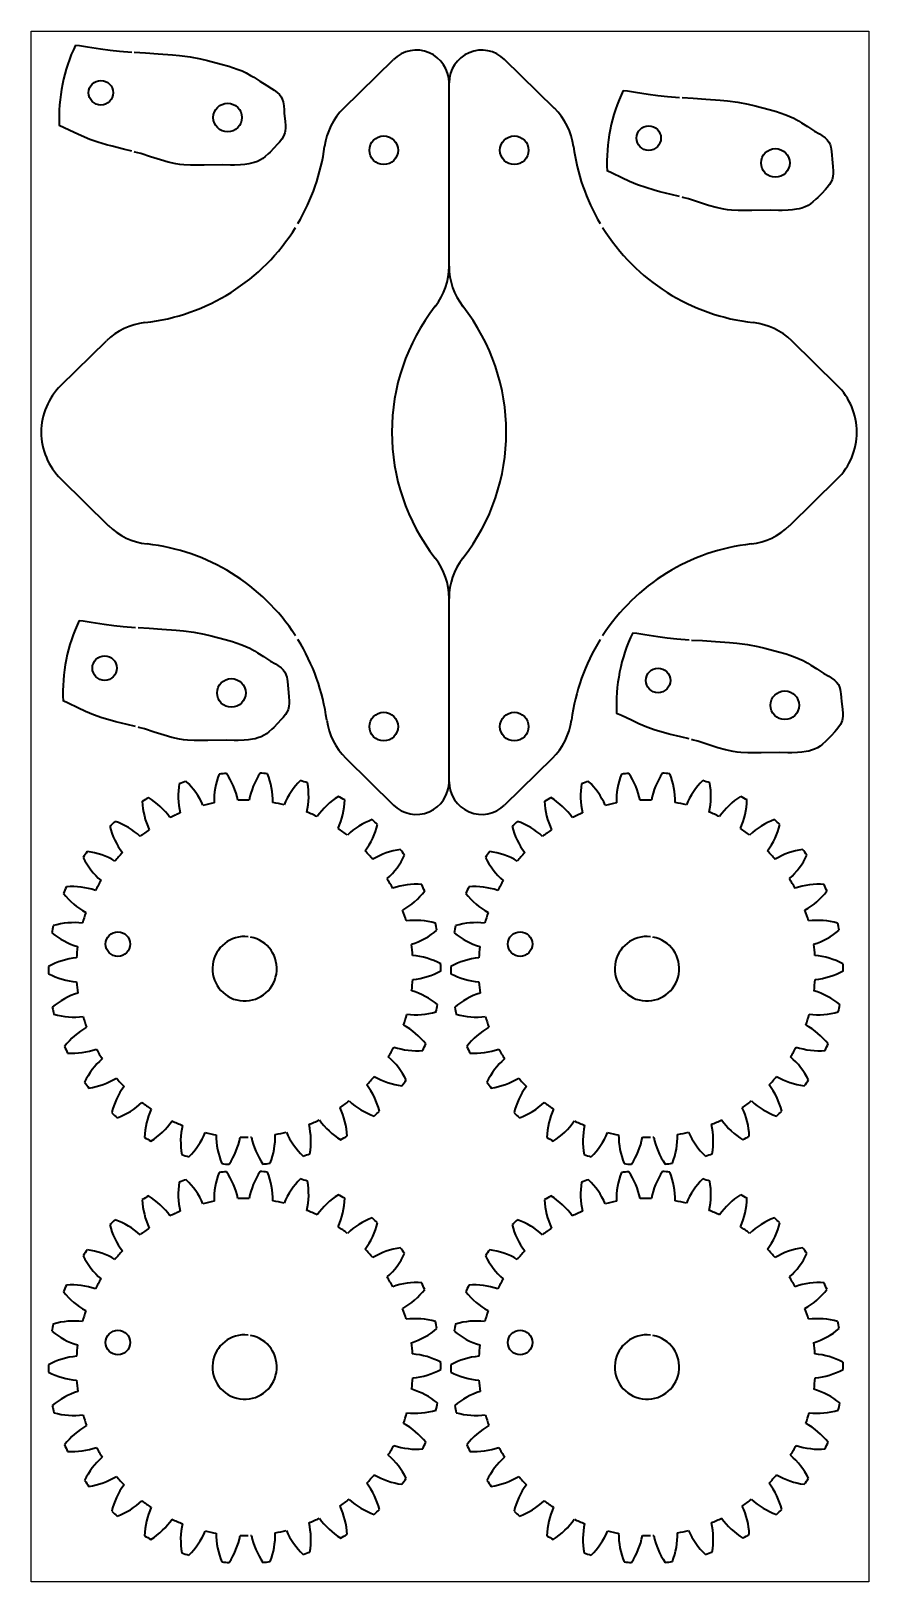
# Model space of a CAD drawing. Extents: x -539 to -18, y 355 to 571.
# Drawn here: x -539 to -436.5, y 355.2 to 544.9 of the extents above; entities that cross this region are included whole.
import ezdxf

# ---------------------------------------------------------------- set-up
doc = ezdxf.new("R2010")
doc.units = 0

msp = doc.modelspace()

# ---------------------------------------------------------------- linework, layer by layer
at = {"color": 7, "lineweight": 35, "ltscale": 0.213482}
for p, q in [((-500.77, 535.47), (-494.67, 541.45)), ((-474.97, 535.47), (-481.07, 541.45))]:
    msp.add_line(p, q, dxfattribs=at)
at = {"color": 7, "lineweight": 35}
for p, q in [((-487.87, 516.18), (-487.87, 538.59)), ((-487.87, 516.18), (-487.87, 538.59)), ((-487.87, 453.11), (-487.87, 475.53))]:
    msp.add_line(p, q, dxfattribs=at)
at = {"color": 7, "lineweight": 35, "ltscale": 0.195004}
for p, q in [((-535.38, 501.57), (-529.81, 507.03)), ((-440.36, 501.57), (-445.94, 507.03))]:
    msp.add_line(p, q, dxfattribs=at)
at = {"color": 7, "lineweight": 35, "ltscale": 0.204382}
for p, q in [((-535.38, 490.14), (-529.54, 484.42)), ((-440.36, 490.14), (-446.2, 484.42)), ((-500.51, 455.97), (-494.67, 450.25)), ((-475.23, 455.97), (-481.07, 450.25))]:
    msp.add_line(p, q, dxfattribs=at)
msp.add_lwpolyline([(-539.03, 355.22), (-539.03, 544.93), (-436.48, 544.93), (-436.48, 355.22)], close=True)
at = {"color": 7, "lineweight": 35}
for points in [[(-533.59, 543.22), (-533.09, 543.16), (-532.1, 543), (-530.53, 542.75), (-529.36, 542.59), (-528.19, 542.47), (-526.69, 542.36)], [(-526.39, 542.34), (-525.04, 542.25), (-523.46, 542.16), (-521.72, 542.03), (-520.85, 541.94), (-519.56, 541.77), (-518.28, 541.53), (-517.43, 541.33), (-515.75, 540.89), (-514.82, 540.62), (-514.36, 540.48), (-513.69, 540.24), (-513.2, 540.04), (-512.72, 539.81), (-512.15, 539.5), (-511.78, 539.27), (-511.04, 538.79), (-510.18, 538.25), (-509.58, 537.89), (-509.29, 537.71), (-508.89, 537.41), (-508.63, 537.16), (-508.42, 536.88), (-508.28, 536.59), (-508.19, 536.26), (-508.14, 536.02), (-508.11, 535.76), (-508.07, 535.3), (-508.03, 534.83), (-507.93, 533.9), (-507.89, 533.34), (-507.89, 533.08), (-507.93, 532.67), (-507.97, 532.47), (-508.03, 532.28), (-508.17, 531.98), (-508.35, 531.7), (-508.64, 531.33), (-508.85, 531.09), (-509.3, 530.62), (-509.77, 530.13), (-510.01, 529.9), (-510.37, 529.57), (-510.66, 529.35), (-510.96, 529.16), (-511.33, 528.98), (-511.72, 528.84), (-512.04, 528.75), (-512.37, 528.68), (-512.88, 528.61), (-513.4, 528.57), (-514.13, 528.54), (-514.61, 528.54), (-515.56, 528.56), (-517.86, 528.54), (-518.96, 528.52), (-519.51, 528.52), (-520.34, 528.57), (-520.82, 528.62), (-521.29, 528.7), (-522.24, 528.9), (-523.17, 529.16), (-524.39, 529.55), (-525.61, 529.94), (-526.31, 530.13), (-526.39, 530.15)], [(-466.55, 537.67), (-466.05, 537.6), (-465.07, 537.45), (-463.49, 537.19), (-462.33, 537.04), (-461.15, 536.92), (-459.65, 536.8)], [(-459.35, 536.78), (-458.01, 536.7), (-456.43, 536.61), (-454.68, 536.48), (-453.81, 536.39), (-452.52, 536.21), (-451.25, 535.97), (-450.4, 535.78), (-448.71, 535.33), (-447.79, 535.07), (-447.33, 534.92), (-446.65, 534.69), (-446.16, 534.48), (-445.68, 534.26), (-445.12, 533.95), (-444.75, 533.72), (-444.01, 533.24), (-443.14, 532.7), (-442.54, 532.34), (-442.25, 532.16), (-441.85, 531.86), (-441.59, 531.61), (-441.39, 531.33), (-441.25, 531.03), (-441.15, 530.71), (-441.11, 530.46), (-441.07, 530.2), (-441.03, 529.74), (-441, 529.27), (-440.9, 528.34), (-440.86, 527.79), (-440.86, 527.52), (-440.9, 527.12), (-440.94, 526.92), (-441, 526.73), (-441.13, 526.43), (-441.31, 526.14), (-441.6, 525.78), (-441.82, 525.54), (-442.27, 525.07), (-442.74, 524.58), (-442.97, 524.35), (-443.34, 524.02), (-443.62, 523.8), (-443.93, 523.6), (-444.29, 523.42), (-444.69, 523.28), (-445.01, 523.2), (-445.34, 523.13), (-445.85, 523.06), (-446.37, 523.02), (-447.09, 522.99), (-447.57, 522.99), (-448.52, 523), (-450.83, 522.99), (-451.93, 522.97), (-452.48, 522.97), (-453.3, 523.02), (-453.78, 523.07), (-454.26, 523.15), (-455.2, 523.35), (-456.13, 523.6), (-457.36, 524), (-458.58, 524.39), (-459.27, 524.58), (-459.35, 524.6)], [(-526.69, 530.23), (-527.71, 530.48), (-529.11, 530.83), (-529.81, 531.01), (-530.84, 531.32), (-531.85, 531.68), (-532.84, 532.09), (-533.75, 532.51), (-534.96, 533.09), (-535.57, 533.36)], [(-459.65, 524.68), (-460.67, 524.93), (-462.08, 525.27), (-462.78, 525.46), (-463.8, 525.77), (-464.81, 526.13), (-465.8, 526.54), (-466.71, 526.96), (-467.92, 527.54), (-468.53, 527.81)], [(-533.13, 472.84), (-532.63, 472.78), (-531.65, 472.62), (-530.07, 472.37), (-528.91, 472.21), (-527.74, 472.09), (-526.23, 471.98)], [(-525.93, 471.96), (-524.59, 471.87), (-523.01, 471.78), (-521.26, 471.65), (-520.39, 471.56), (-519.1, 471.39), (-517.83, 471.15), (-516.98, 470.95), (-515.29, 470.51), (-514.37, 470.24), (-513.91, 470.1), (-513.23, 469.86), (-512.74, 469.66), (-512.26, 469.43), (-511.7, 469.12), (-511.33, 468.89), (-510.59, 468.41), (-509.73, 467.87), (-509.12, 467.51), (-508.83, 467.33), (-508.43, 467.03), (-508.17, 466.78), (-507.97, 466.5), (-507.83, 466.21), (-507.73, 465.88), (-507.69, 465.64), (-507.65, 465.38), (-507.61, 464.92), (-507.58, 464.45), (-507.48, 463.52), (-507.44, 462.96), (-507.44, 462.7), (-507.48, 462.29), (-507.52, 462.1), (-507.58, 461.9), (-507.71, 461.6), (-507.89, 461.32), (-508.18, 460.95), (-508.4, 460.71), (-508.85, 460.24), (-509.32, 459.75), (-509.55, 459.52), (-509.92, 459.19), (-510.2, 458.97), (-510.51, 458.78), (-510.88, 458.6), (-511.27, 458.46), (-511.59, 458.37), (-511.92, 458.3), (-512.43, 458.23), (-512.95, 458.19), (-513.67, 458.16), (-514.15, 458.16), (-515.1, 458.18), (-517.41, 458.16), (-518.51, 458.14), (-519.06, 458.14), (-519.88, 458.19), (-520.36, 458.24), (-520.84, 458.32), (-521.78, 458.52), (-522.72, 458.78), (-523.94, 459.17), (-525.16, 459.56), (-525.85, 459.75), (-525.93, 459.77)], [(-465.4, 471.33), (-464.9, 471.27), (-463.91, 471.11), (-462.34, 470.85), (-461.17, 470.7), (-460, 470.58), (-458.5, 470.46)], [(-458.2, 470.44), (-456.85, 470.36), (-455.27, 470.27), (-453.53, 470.14), (-452.66, 470.05), (-451.36, 469.88), (-450.09, 469.63), (-449.24, 469.44), (-447.56, 469), (-446.63, 468.73), (-446.17, 468.59), (-445.5, 468.35), (-445.01, 468.15), (-444.53, 467.92), (-443.96, 467.61), (-443.59, 467.38), (-442.85, 466.9), (-441.99, 466.36), (-441.39, 466), (-441.1, 465.82), (-440.69, 465.52), (-440.44, 465.27), (-440.23, 464.99), (-440.09, 464.69), (-440, 464.37), (-439.95, 464.12), (-439.92, 463.86), (-439.88, 463.4), (-439.84, 462.93), (-439.74, 462), (-439.7, 461.45), (-439.7, 461.18), (-439.74, 460.78), (-439.78, 460.58), (-439.84, 460.39), (-439.98, 460.09), (-440.16, 459.8), (-440.45, 459.44), (-440.66, 459.2), (-441.11, 458.73), (-441.58, 458.24), (-441.82, 458.01), (-442.18, 457.68), (-442.47, 457.46), (-442.77, 457.26), (-443.14, 457.09), (-443.53, 456.95), (-443.85, 456.86), (-444.18, 456.79), (-444.69, 456.72), (-445.21, 456.68), (-445.94, 456.65), (-446.42, 456.65), (-447.37, 456.66), (-449.67, 456.65), (-450.77, 456.63), (-451.32, 456.63), (-452.15, 456.68), (-452.62, 456.73), (-453.1, 456.81), (-454.05, 457.01), (-454.98, 457.26), (-456.2, 457.66), (-457.42, 458.05), (-458.11, 458.24), (-458.2, 458.26)], [(-526.23, 459.85), (-527.25, 460.1), (-528.66, 460.45), (-529.36, 460.63), (-530.38, 460.94), (-531.39, 461.3), (-532.38, 461.71), (-533.29, 462.13), (-534.5, 462.71), (-535.11, 462.98)], [(-458.5, 458.34), (-459.52, 458.59), (-460.92, 458.94), (-461.62, 459.12), (-462.65, 459.43), (-463.66, 459.79), (-464.65, 460.2), (-465.56, 460.62), (-466.77, 461.2), (-467.38, 461.47)]]:
    msp.add_lwpolyline(points, dxfattribs=at)
for centre, radius in [((-530.48, 537.38), 1.5), ((-514.97, 534.35), 1.75), ((-463.44, 531.83), 1.5), ((-495.86, 530.35), 1.75), ((-479.89, 530.35), 1.75), ((-447.93, 528.8), 1.75), ((-530.02, 467), 1.5), ((-462.29, 465.49), 1.5), ((-514.51, 463.97), 1.75), ((-446.78, 462.46), 1.75), ((-495.86, 459.85), 1.75), ((-479.89, 459.85), 1.75), ((-528.4, 433.24), 1.5), ((-479.17, 433.24), 1.5), ((-528.4, 384.51), 1.5), ((-479.17, 384.51), 1.5)]:
    msp.add_circle(centre, radius, dxfattribs=at)
for centre, radius, start, end in [((-514.97, 534.35), 20.62, 154.5228, 182.7599), ((-491.87, 538.59), 4, 360, 134.4066), ((-483.87, 538.59), 4, 45.5934, 180), ((-447.93, 528.8), 20.62, 154.5228, 182.7599), ((-495.17, 529.76), 8, 134.4066, 172.4189), ((-480.57, 529.76), 8, 7.5811, 45.5934), ((-527.88, 534.11), 25, 329.4018, 352.4189), ((-447.86, 534.11), 25, 187.5811, 210.5982), ((-527.88, 534.11), 25, 276.3943, 328.0768), ((-447.86, 534.11), 25, 211.9232, 263.6057), ((-495.87, 516.18), 8, 321.9877, 360), ((-479.87, 516.18), 8, 180, 218.0123), ((-469.87, 495.86), 25, 141.9877, 218.0123), ((-505.87, 495.86), 25, 321.9877, 38.0123), ((-524.21, 501.31), 8, 96.3943, 134.4066), ((-451.53, 501.31), 8, 45.5934, 83.6057), ((-529.78, 495.86), 8, 134.4066, 225.5828), ((-445.96, 495.86), 8, 314.4172, 45.5934), ((-523.94, 490.14), 8, 225.5828, 263.5951), ((-451.8, 490.14), 8, 276.4049, 314.4172), ((-527.62, 457.34), 25, 33.0365, 83.5951), ((-448.12, 457.34), 25, 96.4049, 146.9635), ((-495.87, 475.53), 8, 360, 38.0123), ((-479.87, 475.53), 8, 141.9877, 180), ((-514.51, 463.97), 20.62, 154.5228, 182.7599), ((-527.62, 457.34), 25, 7.5705, 31.7531), ((-448.12, 457.34), 25, 148.2469, 172.4295), ((-446.78, 462.46), 20.62, 154.5228, 182.7599), ((-494.91, 461.69), 8, 187.5705, 225.5828), ((-480.83, 461.69), 8, 314.4172, 352.4295), ((-507.63, 450.71), 9, 158.3756, 181.2693), ((-512.89, 430.23), 24, 95.3246, 97.4563), ((-522.54, 449.04), 9, 11.5116, 34.4053), ((-503.49, 449.17), 9, 146.3756, 169.2693), ((-512.89, 430.23), 24, 83.3246, 85.4563), ((-518.42, 450.64), 9, 359.5116, 22.4053), ((-458.4, 450.71), 9, 158.3756, 181.2693), ((-463.65, 430.23), 24, 95.3246, 97.4563), ((-473.31, 449.04), 9, 11.5116, 34.4053), ((-454.26, 449.17), 9, 146.3756, 169.2693), ((-463.65, 430.23), 24, 83.3246, 85.4563), ((-469.19, 450.64), 9, 359.5116, 22.4053), ((-512.01, 451.36), 9, 170.3756, 193.2693), ((-512.89, 430.23), 24, 107.3246, 109.4563), ((-526.24, 446.63), 9, 23.5116, 46.4053), ((-499.76, 446.81), 9, 134.3756, 157.2693), ((-512.89, 430.23), 24, 71.3246, 73.4563), ((-514.05, 451.34), 9, 347.5116, 10.4053), ((-491.87, 453.11), 4, 225.5828, 360), ((-483.87, 453.11), 4, 180, 314.4172), ((-462.78, 451.36), 9, 170.3756, 193.2693), ((-463.65, 430.23), 24, 107.3246, 109.4563), ((-477.01, 446.63), 9, 23.5116, 46.4053), ((-450.53, 446.81), 9, 134.3756, 157.2693), ((-463.65, 430.23), 24, 71.3246, 73.4563), ((-464.82, 451.34), 9, 347.5116, 10.4053), ((-512.89, 430.23), 24, 119.3246, 121.4563), ((-516.42, 451.08), 9, 182.3756, 205.2693), ((-529.36, 443.49), 9, 35.5116, 58.4053), ((-512.89, 430.23), 20.62, 100.4641, 104.3168), ((-512.89, 430.23), 20.62, 88.4641, 92.3168), ((-512.89, 430.23), 20.62, 76.4641, 80.3168), ((-496.6, 443.71), 9, 122.3756, 145.2693), ((-509.64, 451.13), 9, 335.5116, 358.4053), ((-512.89, 430.23), 24, 59.3246, 61.4563), ((-463.65, 430.23), 24, 119.3246, 121.4563), ((-467.19, 451.08), 9, 182.3756, 205.2693), ((-480.12, 443.49), 9, 35.5116, 58.4053), ((-463.65, 430.23), 20.62, 100.4641, 104.3168), ((-463.65, 430.23), 20.62, 88.4641, 92.3168), ((-463.65, 430.23), 20.62, 76.4641, 80.3168), ((-447.37, 443.71), 9, 122.3756, 145.2693), ((-460.41, 451.13), 9, 335.5116, 358.4053), ((-463.65, 430.23), 24, 59.3246, 61.4563), ((-512.89, 430.23), 24, 131.3246, 133.4563), ((-531.75, 439.78), 9, 47.5116, 70.4053), ((-512.89, 430.23), 20.62, 112.4641, 116.3168), ((-512.89, 430.23), 20.62, 64.4641, 68.3168), ((-494.15, 440.03), 9, 110.3756, 133.2693), ((-505.37, 449.99), 9, 323.5116, 346.4053), ((-512.89, 430.23), 24, 47.3246, 49.4563), ((-463.65, 430.23), 24, 131.3246, 133.4563), ((-482.52, 439.78), 9, 47.5116, 70.4053), ((-463.65, 430.23), 20.62, 112.4641, 116.3168), ((-463.65, 430.23), 20.62, 64.4641, 68.3168), ((-444.92, 440.03), 9, 110.3756, 133.2693), ((-456.13, 449.99), 9, 323.5116, 346.4053), ((-463.65, 430.23), 24, 47.3246, 49.4563), ((-520.68, 449.89), 9, 194.3756, 217.2693), ((-512.89, 430.23), 20.62, 124.4641, 128.3168), ((-512.89, 430.23), 20.62, 52.4641, 56.3168), ((-471.44, 449.89), 9, 194.3756, 217.2693), ((-463.65, 430.23), 20.62, 124.4641, 128.3168), ((-463.65, 430.23), 20.62, 52.4641, 56.3168), ((-512.89, 430.23), 24, 143.3246, 145.4563), ((-533.32, 435.65), 9, 59.5116, 82.4053), ((-512.89, 430.23), 20.62, 136.4641, 140.3168), ((-512.89, 430.23), 20.62, 40.4641, 44.3168), ((-492.52, 435.92), 9, 98.3756, 121.2693), ((-501.42, 448), 9, 311.5116, 334.4053), ((-512.89, 430.23), 24, 35.3246, 37.4563), ((-463.65, 430.23), 24, 143.3246, 145.4563), ((-484.09, 435.65), 9, 59.5116, 82.4053), ((-463.65, 430.23), 20.62, 136.4641, 140.3168), ((-463.65, 430.23), 20.62, 40.4641, 44.3168), ((-443.29, 435.92), 9, 98.3756, 121.2693), ((-452.19, 448), 9, 311.5116, 334.4053), ((-463.65, 430.23), 24, 35.3246, 37.4563), ((-524.59, 447.84), 9, 206.3756, 229.2693), ((-475.36, 447.84), 9, 206.3756, 229.2693), ((-512.89, 430.23), 24, 155.3246, 157.4563), ((-534, 431.28), 9, 71.5116, 94.4053), ((-512.89, 430.23), 20.62, 148.4641, 152.3168), ((-512.89, 430.23), 20.62, 28.4641, 32.3168), ((-491.79, 431.57), 9, 86.3756, 109.2693), ((-512.89, 430.23), 24, 23.3246, 25.4563), ((-463.65, 430.23), 24, 155.3246, 157.4563), ((-484.77, 431.28), 9, 71.5116, 94.4053), ((-463.65, 430.23), 20.62, 148.4641, 152.3168), ((-463.65, 430.23), 20.62, 28.4641, 32.3168), ((-442.55, 431.57), 9, 86.3756, 109.2693), ((-463.65, 430.23), 24, 23.3246, 25.4563), ((-528, 445.02), 9, 218.3756, 241.2693), ((-497.98, 445.23), 9, 299.5116, 322.4053), ((-478.76, 445.02), 9, 218.3756, 241.2693), ((-448.75, 445.23), 9, 299.5116, 322.4053), ((-512.89, 430.23), 20.62, 160.4641, 164.3168), ((-512.89, 430.23), 20.62, 16.4641, 20.3168), ((-463.65, 430.23), 20.62, 160.4641, 164.3168), ((-463.65, 430.23), 20.62, 16.4641, 20.3168), ((-512.89, 430.23), 24, 167.3246, 169.4563), ((-530.74, 441.56), 9, 230.3756, 253.2693), ((-533.76, 426.87), 9, 83.5116, 106.4053), ((-491.97, 427.15), 9, 74.3756, 97.2693), ((-495.19, 441.8), 9, 287.5116, 310.4053), ((-512.89, 430.23), 24, 11.3246, 13.4563), ((-463.65, 430.23), 24, 167.3246, 169.4563), ((-481.51, 441.56), 9, 230.3756, 253.2693), ((-484.53, 426.87), 9, 83.5116, 106.4053), ((-442.74, 427.15), 9, 74.3756, 97.2693), ((-445.96, 441.8), 9, 287.5116, 310.4053), ((-463.65, 430.23), 24, 11.3246, 13.4563), ((-512.89, 430.23), 20.62, 172.4641, 176.3168), ((-512.89, 430.23), 3.94, 83.7385, 79.3267), ((-512.89, 430.23), 20.62, 4.4641, 8.3168), ((-463.65, 430.23), 20.62, 172.4641, 176.3168), ((-463.65, 430.23), 3.94, 83.7385, 79.3267), ((-463.65, 430.23), 20.62, 4.4641, 8.3168), ((-532.6, 422.6), 9, 95.5116, 118.4053), ((-493.07, 422.87), 9, 62.3756, 85.2693), ((-512.89, 430.23), 24, 359.3246, 1.4563), ((-483.37, 422.6), 9, 95.5116, 118.4053), ((-443.84, 422.87), 9, 62.3756, 85.2693), ((-463.65, 430.23), 24, 359.3246, 1.4563), ((-512.89, 430.23), 24, 179.3246, 181.4563), ((-532.71, 437.6), 9, 242.3756, 265.2693), ((-512.89, 430.23), 20.62, 352.4641, 356.3168), ((-493.17, 437.87), 9, 275.5116, 298.4053), ((-463.65, 430.23), 24, 179.3246, 181.4563), ((-483.47, 437.6), 9, 242.3756, 265.2693), ((-463.65, 430.23), 20.62, 352.4641, 356.3168), ((-443.94, 437.87), 9, 275.5116, 298.4053), ((-530.59, 418.67), 9, 107.5116, 130.4053), ((-512.89, 430.23), 20.62, 184.4641, 188.3168), ((-495.03, 418.91), 9, 50.3756, 73.2693), ((-481.35, 418.67), 9, 107.5116, 130.4053), ((-463.65, 430.23), 20.62, 184.4641, 188.3168), ((-445.8, 418.91), 9, 50.3756, 73.2693), ((-512.89, 430.23), 24, 191.3246, 193.4563), ((-492.01, 433.6), 9, 263.5116, 286.4053), ((-512.89, 430.23), 24, 347.3246, 349.4563), ((-463.65, 430.23), 24, 191.3246, 193.4563), ((-442.78, 433.6), 9, 263.5116, 286.4053), ((-463.65, 430.23), 24, 347.3246, 349.4563), ((-533.8, 433.32), 9, 254.3756, 277.2693), ((-527.79, 415.24), 9, 119.5116, 142.4053), ((-512.89, 430.23), 20.62, 196.4641, 200.3168), ((-512.89, 430.23), 20.62, 340.4641, 344.3168), ((-497.78, 415.44), 9, 38.3756, 61.2693), ((-484.57, 433.32), 9, 254.3756, 277.2693), ((-478.56, 415.24), 9, 119.5116, 142.4053), ((-463.65, 430.23), 20.62, 196.4641, 200.3168), ((-463.65, 430.23), 20.62, 340.4641, 344.3168), ((-448.54, 415.44), 9, 38.3756, 61.2693), ((-512.89, 430.23), 24, 203.3246, 205.4563), ((-533.99, 428.9), 9, 266.3756, 289.2693), ((-512.89, 430.23), 20.62, 208.4641, 212.3168), ((-512.89, 430.23), 20.62, 328.4641, 332.3168), ((-501.18, 412.63), 9, 26.3756, 49.2693), ((-491.77, 429.19), 9, 251.5116, 274.4053), ((-512.89, 430.23), 24, 335.3246, 337.4564), ((-463.65, 430.23), 24, 203.3246, 205.4563), ((-484.76, 428.9), 9, 266.3756, 289.2693), ((-463.65, 430.23), 20.62, 208.4641, 212.3168), ((-463.65, 430.23), 20.62, 328.4641, 332.3168), ((-451.95, 412.63), 9, 26.3756, 49.2693), ((-442.54, 429.19), 9, 251.5116, 274.4053), ((-463.65, 430.23), 24, 335.3246, 337.4564), ((-524.35, 412.47), 9, 131.5116, 154.4053), ((-475.12, 412.47), 9, 131.5116, 154.4053), ((-512.89, 430.23), 24, 215.3246, 217.4563), ((-533.25, 424.54), 9, 278.3756, 301.2693), ((-520.41, 410.47), 9, 143.5116, 166.4053), ((-512.89, 430.23), 20.62, 220.4641, 224.3168), ((-512.89, 430.23), 20.62, 316.4641, 320.3168), ((-505.1, 410.58), 9, 14.3756, 37.2693), ((-492.45, 424.82), 9, 239.5116, 262.4053), ((-512.89, 430.23), 24, 323.3246, 325.4564), ((-463.65, 430.23), 24, 215.3246, 217.4563), ((-484.02, 424.54), 9, 278.3756, 301.2693), ((-471.17, 410.47), 9, 143.5116, 166.4053), ((-463.65, 430.23), 20.62, 220.4641, 224.3168), ((-463.65, 430.23), 20.62, 316.4641, 320.3168), ((-455.87, 410.58), 9, 14.3756, 37.2693), ((-443.22, 424.82), 9, 239.5116, 262.4053), ((-463.65, 430.23), 24, 323.3246, 325.4564), ((-531.62, 420.43), 9, 290.3756, 313.2693), ((-512.89, 430.23), 20.62, 232.4641, 236.3168), ((-512.89, 430.23), 20.62, 304.4641, 308.3168), ((-494.02, 420.69), 9, 227.5116, 250.4053), ((-482.39, 420.43), 9, 290.3756, 313.2693), ((-463.65, 430.23), 20.62, 232.4641, 236.3168), ((-463.65, 430.23), 20.62, 304.4641, 308.3168), ((-444.79, 420.69), 9, 227.5116, 250.4053), ((-512.89, 430.23), 24, 227.3246, 229.4563), ((-516.13, 409.34), 9, 155.5116, 178.4053), ((-512.89, 430.23), 20.62, 292.4641, 296.3168), ((-496.42, 416.97), 9, 215.5116, 238.4053), ((-509.35, 409.39), 9, 2.3756, 25.2693), ((-512.89, 430.23), 24, 311.3246, 313.4564), ((-463.65, 430.23), 24, 227.3246, 229.4563), ((-466.9, 409.34), 9, 155.5116, 178.4053), ((-463.65, 430.23), 20.62, 292.4641, 296.3168), ((-447.19, 416.97), 9, 215.5116, 238.4053), ((-460.12, 409.39), 9, 2.3756, 25.2693), ((-463.65, 430.23), 24, 311.3246, 313.4564), ((-529.17, 416.75), 9, 302.3756, 325.2693), ((-512.89, 430.23), 20.62, 244.4641, 248.3168), ((-511.72, 409.12), 9, 167.5116, 190.4053), ((-526.01, 413.66), 9, 314.3756, 337.2693), ((-512.89, 430.23), 20.62, 256.4641, 260.3168), ((-507.36, 409.83), 9, 179.5116, 202.4053), ((-518.14, 409.75), 9, 338.3756, 1.2693), ((-512.89, 430.23), 20.62, 280.4641, 284.3168), ((-499.53, 413.84), 9, 203.5116, 226.4053), ((-513.77, 409.11), 9, 350.3756, 13.2693), ((-479.94, 416.75), 9, 302.3756, 325.2693), ((-463.65, 430.23), 20.62, 244.4641, 248.3168), ((-462.49, 409.12), 9, 167.5116, 190.4053), ((-476.78, 413.66), 9, 314.3756, 337.2693), ((-463.65, 430.23), 20.62, 256.4641, 260.3168), ((-458.12, 409.83), 9, 179.5116, 202.4053), ((-468.91, 409.75), 9, 338.3756, 1.2693), ((-463.65, 430.23), 20.62, 280.4641, 284.3168), ((-450.3, 413.84), 9, 203.5116, 226.4053), ((-464.53, 409.11), 9, 350.3756, 13.2693), ((-512.89, 430.23), 24, 239.3246, 241.4563), ((-522.28, 411.29), 9, 326.3756, 349.2693), ((-512.89, 430.23), 20.62, 268.4641, 271.1939), ((-512.89, 430.23), 20.62, 272.0277, 272.3168), ((-503.23, 411.42), 9, 191.5116, 214.4053), ((-512.89, 430.23), 24, 299.3246, 301.4563), ((-463.65, 430.23), 24, 239.3246, 241.4563), ((-473.05, 411.29), 9, 326.3756, 349.2693), ((-463.65, 430.23), 20.62, 268.4641, 271.1939), ((-463.65, 430.23), 20.62, 272.0277, 272.3168), ((-454, 411.42), 9, 191.5116, 214.4053), ((-463.65, 430.23), 24, 299.3246, 301.4563), ((-512.89, 430.23), 24, 251.3246, 253.4563), ((-512.89, 430.23), 24, 263.3246, 265.4563), ((-512.89, 430.23), 24, 275.3246, 277.4563), ((-512.89, 430.23), 24, 287.3246, 289.4563), ((-463.65, 430.23), 24, 251.3246, 253.4563), ((-463.65, 430.23), 24, 263.3246, 265.4563), ((-463.65, 430.23), 24, 275.3246, 277.4563), ((-463.65, 430.23), 24, 287.3246, 289.4563), ((-512.01, 402.63), 9, 170.3756, 193.2693), ((-512.89, 381.51), 24, 107.3246, 109.4563), ((-526.24, 397.9), 9, 23.5116, 46.4053), ((-507.63, 401.99), 9, 158.3756, 181.2693), ((-512.89, 381.51), 24, 95.3246, 97.4563), ((-522.54, 400.32), 9, 11.5116, 34.4053), ((-503.49, 400.45), 9, 146.3756, 169.2693), ((-512.89, 381.51), 24, 83.3246, 85.4563), ((-518.42, 401.91), 9, 359.5116, 22.4053), ((-499.76, 398.08), 9, 134.3756, 157.2693), ((-512.89, 381.51), 24, 71.3246, 73.4563), ((-514.05, 402.62), 9, 347.5116, 10.4053), ((-462.78, 402.63), 9, 170.3756, 193.2693), ((-463.65, 381.51), 24, 107.3246, 109.4563), ((-477.01, 397.9), 9, 23.5116, 46.4053), ((-458.4, 401.99), 9, 158.3756, 181.2693), ((-463.65, 381.51), 24, 95.3246, 97.4563), ((-473.31, 400.32), 9, 11.5116, 34.4053), ((-454.26, 400.45), 9, 146.3756, 169.2693), ((-463.65, 381.51), 24, 83.3246, 85.4563), ((-469.19, 401.91), 9, 359.5116, 22.4053), ((-450.53, 398.08), 9, 134.3756, 157.2693), ((-463.65, 381.51), 24, 71.3246, 73.4563), ((-464.82, 402.62), 9, 347.5116, 10.4053), ((-512.89, 381.51), 24, 119.3246, 121.4563), ((-529.36, 394.77), 9, 35.5116, 58.4053), ((-496.6, 394.99), 9, 122.3756, 145.2693), ((-512.89, 381.51), 24, 59.3246, 61.4563), ((-463.65, 381.51), 24, 119.3246, 121.4563), ((-480.12, 394.77), 9, 35.5116, 58.4053), ((-447.37, 394.99), 9, 122.3756, 145.2693), ((-463.65, 381.51), 24, 59.3246, 61.4563), ((-516.42, 402.35), 9, 182.3756, 205.2693), ((-512.89, 381.51), 20.62, 112.4641, 116.3168), ((-512.89, 381.51), 20.62, 100.4641, 104.3168), ((-512.89, 381.51), 20.62, 88.4641, 92.3168), ((-512.89, 381.51), 20.62, 76.4641, 80.3168), ((-512.89, 381.51), 20.62, 64.4641, 68.3168), ((-509.64, 402.4), 9, 335.5116, 358.4053), ((-467.19, 402.35), 9, 182.3756, 205.2693), ((-463.65, 381.51), 20.62, 112.4641, 116.3168), ((-463.65, 381.51), 20.62, 100.4641, 104.3168), ((-463.65, 381.51), 20.62, 88.4641, 92.3168), ((-463.65, 381.51), 20.62, 76.4641, 80.3168), ((-463.65, 381.51), 20.62, 64.4641, 68.3168), ((-460.41, 402.4), 9, 335.5116, 358.4053), ((-512.89, 381.51), 24, 131.3246, 133.4563), ((-520.68, 401.16), 9, 194.3756, 217.2693), ((-531.75, 391.05), 9, 47.5116, 70.4053), ((-512.89, 381.51), 20.62, 124.4641, 128.3168), ((-512.89, 381.51), 20.62, 52.4641, 56.3168), ((-494.15, 391.31), 9, 110.3756, 133.2693), ((-505.37, 401.27), 9, 323.5116, 346.4053), ((-512.89, 381.51), 24, 47.3246, 49.4563), ((-463.65, 381.51), 24, 131.3246, 133.4563), ((-471.44, 401.16), 9, 194.3756, 217.2693), ((-482.52, 391.05), 9, 47.5116, 70.4053), ((-463.65, 381.51), 20.62, 124.4641, 128.3168), ((-463.65, 381.51), 20.62, 52.4641, 56.3168), ((-444.92, 391.31), 9, 110.3756, 133.2693), ((-456.13, 401.27), 9, 323.5116, 346.4053), ((-463.65, 381.51), 24, 47.3246, 49.4563), ((-512.89, 381.51), 24, 143.3246, 145.4563), ((-524.59, 399.11), 9, 206.3756, 229.2693), ((-533.32, 386.92), 9, 59.5116, 82.4053), ((-512.89, 381.51), 20.62, 136.4641, 140.3168), ((-512.89, 381.51), 20.62, 40.4641, 44.3168), ((-492.52, 387.2), 9, 98.3756, 121.2693), ((-501.42, 399.27), 9, 311.5116, 334.4053), ((-512.89, 381.51), 24, 35.3246, 37.4563), ((-463.65, 381.51), 24, 143.3246, 145.4563), ((-475.36, 399.11), 9, 206.3756, 229.2693), ((-484.09, 386.92), 9, 59.5116, 82.4053), ((-463.65, 381.51), 20.62, 136.4641, 140.3168), ((-463.65, 381.51), 20.62, 40.4641, 44.3168), ((-443.29, 387.2), 9, 98.3756, 121.2693), ((-452.19, 399.27), 9, 311.5116, 334.4053), ((-463.65, 381.51), 24, 35.3246, 37.4563), ((-512.89, 381.51), 24, 155.3246, 157.4563), ((-534, 382.55), 9, 71.5116, 94.4053), ((-512.89, 381.51), 20.62, 148.4641, 152.3168), ((-512.89, 381.51), 20.62, 28.4641, 32.3168), ((-491.79, 382.84), 9, 86.3756, 109.2693), ((-497.98, 396.5), 9, 299.5116, 322.4053), ((-512.89, 381.51), 24, 23.3246, 25.4563), ((-463.65, 381.51), 24, 155.3246, 157.4563), ((-484.77, 382.55), 9, 71.5116, 94.4053), ((-463.65, 381.51), 20.62, 148.4641, 152.3168), ((-463.65, 381.51), 20.62, 28.4641, 32.3168), ((-442.55, 382.84), 9, 86.3756, 109.2693), ((-448.75, 396.5), 9, 299.5116, 322.4053), ((-463.65, 381.51), 24, 23.3246, 25.4563), ((-528, 396.3), 9, 218.3756, 241.2693), ((-478.76, 396.3), 9, 218.3756, 241.2693), ((-533.76, 378.14), 9, 83.5116, 106.4053), ((-512.89, 381.51), 20.62, 160.4641, 164.3168), ((-512.89, 381.51), 20.62, 16.4641, 20.3168), ((-491.97, 378.42), 9, 74.3756, 97.2693), ((-512.89, 381.51), 24, 11.3246, 13.4563), ((-484.53, 378.14), 9, 83.5116, 106.4053), ((-463.65, 381.51), 20.62, 160.4641, 164.3168), ((-463.65, 381.51), 20.62, 16.4641, 20.3168), ((-442.74, 378.42), 9, 74.3756, 97.2693), ((-463.65, 381.51), 24, 11.3246, 13.4563), ((-512.89, 381.51), 24, 167.3246, 169.4563), ((-530.74, 392.83), 9, 230.3756, 253.2693), ((-512.89, 381.51), 3.94, 83.7385, 79.3267), ((-495.19, 393.07), 9, 287.5116, 310.4053), ((-463.65, 381.51), 24, 167.3246, 169.4563), ((-481.51, 392.83), 9, 230.3756, 253.2693), ((-463.65, 381.51), 3.94, 83.7385, 79.3267), ((-445.96, 393.07), 9, 287.5116, 310.4053), ((-512.89, 381.51), 20.62, 172.4641, 176.3168), ((-512.89, 381.51), 20.62, 4.4641, 8.3168), ((-463.65, 381.51), 20.62, 172.4641, 176.3168), ((-463.65, 381.51), 20.62, 4.4641, 8.3168), ((-512.89, 381.51), 24, 179.3246, 181.4563), ((-532.6, 373.87), 9, 95.5116, 118.4053), ((-493.07, 374.14), 9, 62.3756, 85.2693), ((-512.89, 381.51), 24, 359.3246, 1.4563), ((-483.37, 373.87), 9, 95.5116, 118.4053), ((-463.65, 381.51), 24, 179.3246, 181.4563), ((-443.84, 374.14), 9, 62.3756, 85.2693), ((-463.65, 381.51), 24, 359.3246, 1.4563), ((-532.71, 388.87), 9, 242.3756, 265.2693), ((-512.89, 381.51), 20.62, 184.4641, 188.3168), ((-512.89, 381.51), 20.62, 352.4641, 356.3168), ((-493.17, 389.14), 9, 275.5116, 298.4053), ((-483.47, 388.87), 9, 242.3756, 265.2693), ((-463.65, 381.51), 20.62, 184.4641, 188.3168), ((-463.65, 381.51), 20.62, 352.4641, 356.3168), ((-443.94, 389.14), 9, 275.5116, 298.4053), ((-530.59, 369.94), 9, 107.5116, 130.4053), ((-495.03, 370.18), 9, 50.3756, 73.2693), ((-481.35, 369.94), 9, 107.5116, 130.4053), ((-445.8, 370.18), 9, 50.3756, 73.2693), ((-512.89, 381.51), 24, 191.3246, 193.4563), ((-533.8, 384.59), 9, 254.3756, 277.2693), ((-512.89, 381.51), 20.62, 196.4641, 200.3168), ((-512.89, 381.51), 20.62, 340.4641, 344.3168), ((-492.01, 384.87), 9, 263.5116, 286.4053), ((-512.89, 381.51), 24, 347.3246, 349.4563), ((-463.65, 381.51), 24, 191.3246, 193.4563), ((-484.57, 384.59), 9, 254.3756, 277.2693), ((-463.65, 381.51), 20.62, 196.4641, 200.3168), ((-463.65, 381.51), 20.62, 340.4641, 344.3168), ((-442.78, 384.87), 9, 263.5116, 286.4053), ((-463.65, 381.51), 24, 347.3246, 349.4563), ((-527.79, 366.51), 9, 119.5116, 142.4053), ((-497.78, 366.72), 9, 38.3756, 61.2693), ((-478.56, 366.51), 9, 119.5116, 142.4053), ((-448.54, 366.72), 9, 38.3756, 61.2693), ((-512.89, 381.51), 24, 203.3246, 205.4563), ((-512.89, 381.51), 20.62, 328.4641, 332.3168), ((-491.77, 380.46), 9, 251.5116, 274.4053), ((-512.89, 381.51), 24, 335.3246, 337.4564), ((-463.65, 381.51), 24, 203.3246, 205.4563), ((-463.65, 381.51), 20.62, 328.4641, 332.3168), ((-442.54, 380.46), 9, 251.5116, 274.4053), ((-463.65, 381.51), 24, 335.3246, 337.4564), ((-533.99, 380.17), 9, 266.3756, 289.2693), ((-524.35, 363.74), 9, 131.5116, 154.4053), ((-512.89, 381.51), 20.62, 208.4641, 212.3168), ((-501.18, 363.9), 9, 26.3756, 49.2693), ((-484.76, 380.17), 9, 266.3756, 289.2693), ((-475.12, 363.74), 9, 131.5116, 154.4053), ((-463.65, 381.51), 20.62, 208.4641, 212.3168), ((-451.95, 363.9), 9, 26.3756, 49.2693), ((-533.25, 375.82), 9, 278.3756, 301.2693), ((-512.89, 381.51), 20.62, 220.4641, 224.3168), ((-512.89, 381.51), 20.62, 316.4641, 320.3168), ((-492.45, 376.09), 9, 239.5116, 262.4053), ((-484.02, 375.82), 9, 278.3756, 301.2693), ((-463.65, 381.51), 20.62, 220.4641, 224.3168), ((-463.65, 381.51), 20.62, 316.4641, 320.3168), ((-443.22, 376.09), 9, 239.5116, 262.4053), ((-512.89, 381.51), 24, 215.3246, 217.4563), ((-520.41, 361.75), 9, 143.5116, 166.4053), ((-505.1, 361.85), 9, 14.3756, 37.2693), ((-512.89, 381.51), 24, 323.3246, 325.4564), ((-463.65, 381.51), 24, 215.3246, 217.4563), ((-471.17, 361.75), 9, 143.5116, 166.4053), ((-455.87, 361.85), 9, 14.3756, 37.2693), ((-463.65, 381.51), 24, 323.3246, 325.4564), ((-531.62, 371.71), 9, 290.3756, 313.2693), ((-512.89, 381.51), 20.62, 232.4641, 236.3168), ((-516.13, 360.62), 9, 155.5116, 178.4053), ((-512.89, 381.51), 20.62, 304.4641, 308.3168), ((-509.35, 360.66), 9, 2.3756, 25.2693), ((-494.02, 371.96), 9, 227.5116, 250.4053), ((-482.39, 371.71), 9, 290.3756, 313.2693), ((-463.65, 381.51), 20.62, 232.4641, 236.3168), ((-466.9, 360.62), 9, 155.5116, 178.4053), ((-463.65, 381.51), 20.62, 304.4641, 308.3168), ((-460.12, 360.66), 9, 2.3756, 25.2693), ((-444.79, 371.96), 9, 227.5116, 250.4053), ((-512.89, 381.51), 24, 227.3246, 229.4563), ((-529.17, 368.03), 9, 302.3756, 325.2693), ((-512.89, 381.51), 20.62, 244.4641, 248.3168), ((-512.89, 381.51), 20.62, 292.4641, 296.3168), ((-513.77, 360.38), 9, 350.3756, 13.2693), ((-496.42, 368.25), 9, 215.5116, 238.4053), ((-512.89, 381.51), 24, 311.3246, 313.4564), ((-463.65, 381.51), 24, 227.3246, 229.4563), ((-479.94, 368.03), 9, 302.3756, 325.2693), ((-463.65, 381.51), 20.62, 244.4641, 248.3168), ((-463.65, 381.51), 20.62, 292.4641, 296.3168), ((-464.53, 360.38), 9, 350.3756, 13.2693), ((-447.19, 368.25), 9, 215.5116, 238.4053), ((-463.65, 381.51), 24, 311.3246, 313.4564), ((-512.89, 381.51), 24, 239.3246, 241.4563), ((-511.72, 360.4), 9, 167.5116, 190.4053), ((-526.01, 364.93), 9, 314.3756, 337.2693), ((-512.89, 381.51), 20.62, 256.4641, 260.3168), ((-507.36, 361.1), 9, 179.5116, 202.4053), ((-522.28, 362.57), 9, 326.3756, 349.2693), ((-512.89, 381.51), 20.62, 268.4641, 271.1939), ((-512.89, 381.51), 20.62, 272.0277, 272.3168), ((-503.23, 362.7), 9, 191.5116, 214.4053), ((-518.14, 361.03), 9, 338.3756, 1.2693), ((-512.89, 381.51), 20.62, 280.4641, 284.3168), ((-499.53, 365.11), 9, 203.5116, 226.4053), ((-512.89, 381.51), 24, 299.3246, 301.4563), ((-463.65, 381.51), 24, 239.3246, 241.4563), ((-462.49, 360.4), 9, 167.5116, 190.4053), ((-476.78, 364.93), 9, 314.3756, 337.2693), ((-463.65, 381.51), 20.62, 256.4641, 260.3168), ((-458.12, 361.1), 9, 179.5116, 202.4053), ((-473.05, 362.57), 9, 326.3756, 349.2693), ((-463.65, 381.51), 20.62, 268.4641, 271.1939), ((-463.65, 381.51), 20.62, 272.0277, 272.3168), ((-454, 362.7), 9, 191.5116, 214.4053), ((-468.91, 361.03), 9, 338.3756, 1.2693), ((-463.65, 381.51), 20.62, 280.4641, 284.3168), ((-450.3, 365.11), 9, 203.5116, 226.4053), ((-463.65, 381.51), 24, 299.3246, 301.4563), ((-512.89, 381.51), 24, 251.3246, 253.4563), ((-512.89, 381.51), 24, 287.3246, 289.4563), ((-463.65, 381.51), 24, 251.3246, 253.4563), ((-463.65, 381.51), 24, 287.3246, 289.4563), ((-512.89, 381.51), 24, 263.3246, 265.4563), ((-512.89, 381.51), 24, 275.3246, 277.4563), ((-463.65, 381.51), 24, 263.3246, 265.4563), ((-463.65, 381.51), 24, 275.3246, 277.4563)]:
    msp.add_arc(centre, radius, start, end, dxfattribs=at)

doc.saveas('drawing.dxf')
